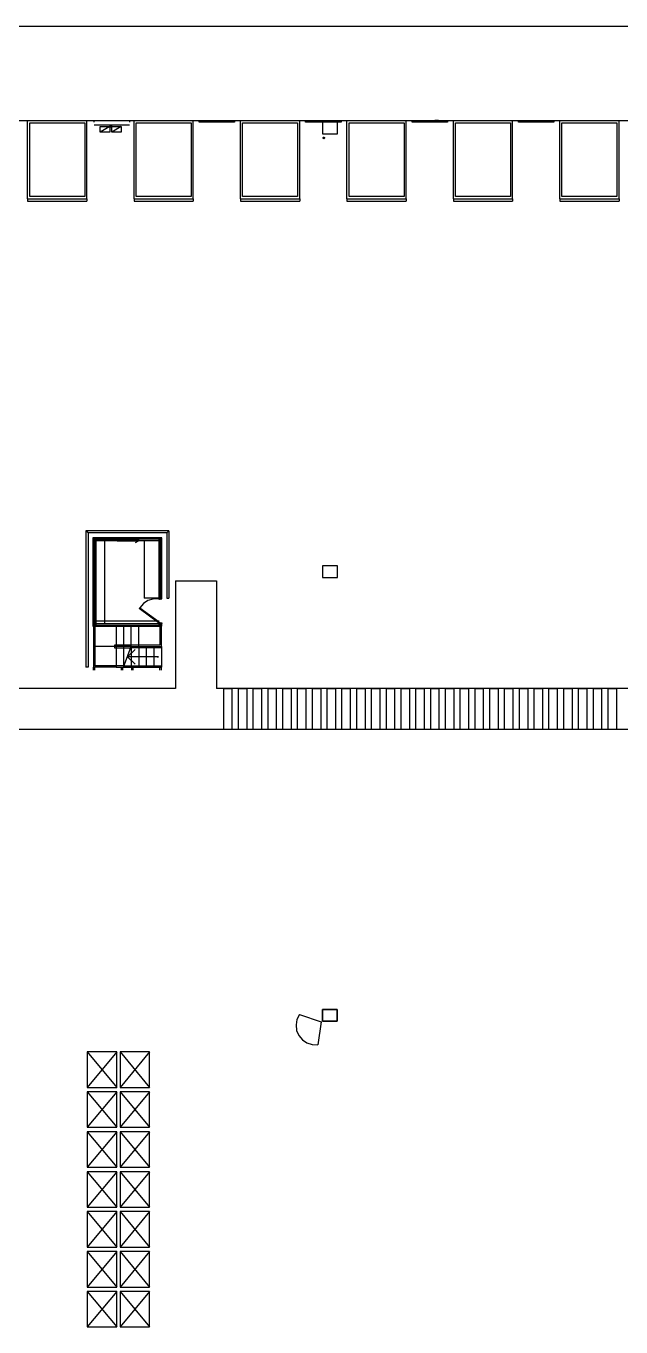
# Model space of a CAD drawing. Header units: metres. Extents: x 2 to 323, y -2 to 254.
# Drawn here: x 157.02 to 177.14, y 87.02 to 131.01 of the extents above; entities that cross this region are included whole.
import ezdxf

# ---------------------------------------------------------------- set-up
doc = ezdxf.new("R2010")
doc.units = ezdxf.units.M
for name, color, linetype in [('0-EST CORTE', 7, 'Continuous'), ('0-VISTA-005', 7, 'Continuous'), ('0-VISTA-010', 7, 'Continuous'), ('0-VISTA-015', 7, 'Continuous'), ('BASTIDOR', 7, 'Continuous'), ('BEAM', 7, 'Continuous'), ('Demarcación PL', 7, 'Continuous'), ('DURLOCK', 7, 'Continuous'), ('gris 0', 7, 'Continuous'), ('gris 005 251', 7, 'Continuous'), ('punta 01', 7, 'Continuous'), ('punta 02', 7, 'Continuous'), ('REFERENCIA', 7, 'Continuous')]:
    doc.layers.add(name, color=color, linetype=linetype)

msp = doc.modelspace()

# ---------------------------------------------------------------- linework, layer by layer
for p, q in [((161.596, 113.691), (161.516, 113.611)), ((161.596, 113.611), (161.516, 113.691)), ((161.596, 110.811), (161.516, 110.731)), ((161.596, 110.731), (161.516, 110.811))]:
    msp.add_line(p, q)
at = {"layer": '0-EST CORTE'}
msp.add_lwpolyline([(167.046, 112.361), (167.546, 112.361), (167.546, 112.761), (167.046, 112.761), (167.046, 112.361)], close=True, dxfattribs=at)
msp.add_lwpolyline([(167.046, 112.361), (167.546, 112.361), (167.546, 112.761), (167.046, 112.761), (167.046, 112.361)], close=True, dxfattribs=at)
msp.add_lwpolyline([(167.046, 112.361), (167.546, 112.361), (167.546, 112.761), (167.046, 112.761), (167.046, 112.361)], close=True, dxfattribs=at)
msp.add_lwpolyline([(167.046, 112.361), (167.546, 112.361), (167.546, 112.761), (167.046, 112.761), (167.046, 112.361)], close=True, dxfattribs=at)
at = {"layer": '0-VISTA-005'}
for p, q in [((160.133, 113.656), (160.778, 113.656)), ((160.133, 113.626), (160.778, 113.626)), ((161.476, 113.686), (160.818, 113.686)), ((161.476, 113.656), (160.818, 113.656)), ((161.016, 113.611), (161.016, 111.661)), ((161.531, 112.676), (161.531, 113.571)), ((161.561, 112.676), (161.561, 113.571)), ((161.531, 112.596), (161.531, 111.701)), ((161.561, 112.596), (161.561, 111.701)), ((161.516, 111.661), (161.016, 111.661))]:
    msp.add_line(p, q, dxfattribs=at)
at = {"layer": '0-VISTA-010'}
for p, q in [((161.776, 113.871), (161.846, 113.941)), ((161.846, 113.941), (161.846, 111.661)), ((161.776, 113.871), (161.776, 111.661)), ((161.776, 111.661), (161.846, 111.661)), ((160.318, 109.331), (160.573, 110.031)), ((161.596, 109.981), (160.555, 109.981)), ((160.573, 110.031), (160.573, 109.331)), ((160.573, 110.031), (161.596, 110.031)), ((160.829, 110.031), (160.829, 109.331)), ((161.084, 110.031), (161.084, 109.331)), ((161.34, 110.031), (161.34, 109.331)), ((161.596, 110.031), (161.596, 109.331)), ((160.446, 109.681), (160.704, 109.931)), ((161.468, 109.681), (160.446, 109.681)), ((160.446, 109.681), (160.704, 109.431)), ((160.062, 109.331), (161.596, 109.331)), ((160.336, 109.381), (161.596, 109.381))]:
    msp.add_line(p, q, dxfattribs=at)
msp.add_lwpolyline([(161.484, 109.681), (161.483, 109.674), (161.479, 109.669), (161.474, 109.666), (161.468, 109.665), (161.462, 109.666), (161.456, 109.669), (161.453, 109.674), (161.452, 109.681), (161.453, 109.687), (161.456, 109.692), (161.462, 109.696), (161.468, 109.697), (161.474, 109.696), (161.479, 109.692), (161.483, 109.687), (161.484, 109.681)], close=True, dxfattribs=at)
at = {"layer": '0-VISTA-015'}
for p, q in [((160.133, 113.641), (160.778, 113.641)), ((161.476, 113.671), (160.818, 113.671)), ((161.546, 112.676), (161.546, 113.571)), ((161.546, 112.596), (161.546, 111.701))]:
    msp.add_line(p, q, dxfattribs=at)
for points in [[(160.053, 113.656), (160.053, 113.626), (160.093, 113.626), (160.093, 113.656), (160.053, 113.656)], [(160.093, 113.656), (160.093, 113.626), (160.133, 113.626), (160.133, 113.656), (160.093, 113.656)], [(160.778, 113.686), (160.778, 113.656), (160.818, 113.656), (160.818, 113.686), (160.778, 113.686)], [(160.818, 113.656), (160.818, 113.626), (160.778, 113.626), (160.778, 113.656), (160.818, 113.656)], [(161.516, 113.686), (161.516, 113.656), (161.476, 113.656), (161.476, 113.686), (161.516, 113.686)], [(161.596, 113.611), (161.516, 113.611), (161.516, 113.691), (161.596, 113.691), (161.596, 113.611)], [(161.596, 113.611), (161.516, 113.611), (161.516, 113.691), (161.596, 113.691), (161.596, 113.611)], [(161.561, 113.571), (161.531, 113.571), (161.531, 113.611), (161.561, 113.611), (161.561, 113.571)], [(161.561, 112.636), (161.531, 112.636), (161.531, 112.676), (161.561, 112.676), (161.561, 112.636)], [(161.561, 112.636), (161.531, 112.636), (161.531, 112.596), (161.561, 112.596), (161.561, 112.636)], [(161.561, 111.701), (161.531, 111.701), (161.531, 111.661), (161.561, 111.661), (161.561, 111.701)], [(161.596, 110.731), (161.516, 110.731), (161.516, 110.811), (161.596, 110.811), (161.596, 110.731)], [(161.596, 110.731), (161.516, 110.731), (161.516, 110.811), (161.596, 110.811), (161.596, 110.731)]]:
    msp.add_lwpolyline(points, close=True, dxfattribs=at)
at = {"layer": 'BASTIDOR'}
for p, q in [((160.062, 110.731), (160.062, 109.331)), ((160.318, 110.731), (160.318, 109.331)), ((160.573, 110.031), (160.573, 110.731)), ((160.829, 110.031), (160.829, 110.731)), ((161.546, 110.731), (161.546, 110.081)), ((161.596, 110.031), (161.596, 110.731)), ((161.546, 110.081), (160.012, 110.081)), ((160.012, 110.081), (160.012, 109.981)), ((160.012, 109.981), (160.555, 109.981))]:
    msp.add_line(p, q, dxfattribs=at)
at = {"layer": 'BEAM'}
for p, q in [((160.244, 109.231), (160.244, 109.331)), ((160.294, 109.231), (160.294, 109.331)), ((160.597, 109.231), (160.597, 109.331)), ((160.647, 109.231), (160.647, 109.331)), ((161.544, 109.231), (161.544, 109.331)), ((161.594, 109.231), (161.594, 109.331))]:
    msp.add_line(p, q, dxfattribs=at)
at = {"layer": 'Demarcación PL'}
for p, q in [((162.072, 112.249), (163.457, 112.249)), ((162.072, 112.249), (162.072, 108.606)), ((163.457, 112.249), (163.457, 108.606))]:
    msp.add_line(p, q, dxfattribs=at)
at = {"layer": 'DURLOCK'}
msp.add_line((161.516, 111.661), (161.596, 111.661), dxfattribs=at)
at = {"layer": 'gris 0'}
msp.add_lwpolyline([(161.497, 111.642), (161.312, 111.636), (161.139, 111.581), (160.987, 111.482), (160.866, 111.343)], dxfattribs=at)
at = {"layer": 'gris 005 251'}
for p, q in [((160.816, 113.588), (160.096, 113.588)), ((160.816, 113.588), (160.714, 113.532)), ((161.531, 111.661), (161.531, 113.611)), ((161.531, 113.596), (161.531, 113.011))]:
    msp.add_line(p, q, dxfattribs=at)
at = {"layer": 'punta 01'}
for p, q in [((160.931, 113.706), (160.931, 113.706)), ((161.516, 111.661), (161.516, 113.611))]:
    msp.add_line(p, q, dxfattribs=at)
msp.add_lwpolyline([(161.611, 111.661), (161.611, 113.706), (160.916, 113.706)], dxfattribs=at)
msp.add_lwpolyline([(161.519, 110.86), (161.497, 110.83), (160.844, 111.312), (160.866, 111.343), (161.519, 110.86)], close=True, dxfattribs=at)
at = {"layer": 'punta 02'}
for points in [[(161.516, 111.661), (161.497, 111.661), (161.497, 111.642), (161.535, 111.642), (161.535, 111.632), (161.554, 111.632), (161.554, 111.642), (161.61, 111.642), (161.61, 111.661), (161.6, 111.661)], [(161.516, 110.811), (161.497, 110.811), (161.497, 110.83), (161.535, 110.83), (161.535, 110.839), (161.554, 110.839), (161.554, 110.83), (161.61, 110.83), (161.61, 110.811), (161.6, 110.811)]]:
    msp.add_lwpolyline(points, dxfattribs=at)
at = {"layer": 'REFERENCIA'}
for p, q in [((116.066, 131.011), (185.056, 131.011)), ((137.176, 127.811), (181.296, 127.811)), ((157.072, 125.171), (157.072, 127.811)), ((157.072, 125.171), (157.072, 127.811)), ((159.072, 125.171), (159.072, 127.811)), ((159.072, 125.171), (159.072, 127.811)), ((159.323, 127.811), (160.523, 127.811)), ((159.323, 127.755), (159.323, 127.811)), ((159.323, 127.811), (160.523, 127.811)), ((159.323, 127.755), (159.323, 127.811)), ((160.523, 127.655), (159.323, 127.655)), ((160.523, 127.655), (159.323, 127.655)), ((159.849, 127.617), (159.527, 127.419)), ((159.527, 127.617), (159.849, 127.617)), ((159.527, 127.419), (159.527, 127.617)), ((159.849, 127.617), (159.527, 127.419)), ((159.527, 127.617), (159.849, 127.617)), ((159.527, 127.419), (159.527, 127.617)), ((159.849, 127.617), (159.849, 127.419)), ((159.849, 127.617), (159.849, 127.419)), ((160.238, 127.617), (159.916, 127.419)), ((159.916, 127.617), (160.238, 127.617)), ((159.916, 127.419), (159.916, 127.617)), ((160.238, 127.617), (159.916, 127.419)), ((159.916, 127.617), (160.238, 127.617)), ((159.916, 127.419), (159.916, 127.617)), ((160.238, 127.617), (160.238, 127.419)), ((160.238, 127.617), (160.238, 127.419)), ((160.523, 127.811), (160.523, 127.755)), ((160.523, 127.811), (160.523, 127.755)), ((160.672, 125.171), (160.672, 127.811)), ((160.672, 125.171), (160.672, 127.811)), ((162.672, 125.171), (162.672, 127.811)), ((162.672, 125.171), (162.672, 127.811)), ((162.872, 127.811), (164.072, 127.811)), ((162.872, 127.755), (162.872, 127.811)), ((162.872, 127.811), (164.072, 127.811)), ((162.872, 127.755), (162.872, 127.811)), ((164.072, 127.755), (162.872, 127.755)), ((164.072, 127.755), (162.872, 127.755)), ((164.072, 127.811), (164.072, 127.755)), ((164.072, 127.811), (164.072, 127.755)), ((164.272, 125.171), (164.272, 127.811)), ((164.272, 125.171), (164.272, 127.811)), ((166.272, 125.171), (166.272, 127.811)), ((166.272, 125.171), (166.272, 127.811)), ((166.472, 127.811), (167.672, 127.811)), ((166.472, 127.755), (166.472, 127.811)), ((166.472, 127.811), (167.672, 127.811)), ((166.472, 127.755), (166.472, 127.811)), ((167.672, 127.755), (166.472, 127.755)), ((167.672, 127.755), (166.472, 127.755)), ((167.395, 127.814), (202.096, 127.811)), ((167.672, 127.811), (167.672, 127.755)), ((167.672, 127.811), (167.672, 127.755)), ((167.872, 125.171), (167.872, 127.811)), ((167.872, 125.171), (167.872, 127.811)), ((169.872, 125.171), (169.872, 127.811)), ((169.872, 125.171), (169.872, 127.811)), ((170.072, 127.811), (171.272, 127.811)), ((170.072, 127.755), (170.072, 127.811)), ((170.072, 127.811), (171.272, 127.811)), ((170.072, 127.755), (170.072, 127.811)), ((171.272, 127.755), (170.072, 127.755)), ((171.272, 127.755), (170.072, 127.755)), ((170.968, 127.811), (170.848, 127.811)), ((170.968, 127.811), (170.848, 127.811)), ((171.272, 127.811), (171.272, 127.755)), ((171.272, 127.811), (171.272, 127.755)), ((171.472, 125.171), (171.472, 127.811)), ((171.472, 125.171), (171.472, 127.811)), ((173.472, 125.171), (173.472, 127.811)), ((173.472, 125.171), (173.472, 127.811)), ((173.672, 127.811), (174.872, 127.811)), ((173.672, 127.755), (173.672, 127.811)), ((173.672, 127.811), (174.872, 127.811)), ((173.672, 127.755), (173.672, 127.811)), ((174.872, 127.755), (173.672, 127.755)), ((174.872, 127.755), (173.672, 127.755)), ((174.872, 127.811), (174.872, 127.755)), ((174.872, 127.811), (174.872, 127.755)), ((175.072, 125.171), (175.072, 127.811)), ((175.072, 125.171), (175.072, 127.811)), ((177.072, 125.171), (177.072, 127.811)), ((177.072, 125.171), (177.072, 127.811)), ((159.849, 127.419), (159.527, 127.419)), ((159.849, 127.419), (159.527, 127.419)), ((160.238, 127.419), (159.916, 127.419)), ((160.238, 127.419), (159.916, 127.419)), ((157.072, 125.171), (159.072, 125.171)), ((157.072, 125.171), (157.072, 125.091)), ((157.072, 125.171), (159.072, 125.171)), ((157.072, 125.171), (157.072, 125.091)), ((157.072, 125.091), (159.072, 125.091)), ((157.072, 125.091), (159.072, 125.091)), ((159.072, 125.171), (159.072, 125.091)), ((159.072, 125.171), (159.072, 125.091)), ((160.672, 125.171), (162.672, 125.171)), ((160.672, 125.171), (160.672, 125.091)), ((160.672, 125.171), (162.672, 125.171)), ((160.672, 125.171), (160.672, 125.091)), ((160.672, 125.091), (162.672, 125.091)), ((160.672, 125.091), (162.672, 125.091)), ((162.672, 125.171), (162.672, 125.091)), ((162.672, 125.171), (162.672, 125.091)), ((164.272, 125.171), (166.272, 125.171)), ((164.272, 125.171), (164.272, 125.091)), ((164.272, 125.171), (166.272, 125.171)), ((164.272, 125.171), (164.272, 125.091)), ((164.272, 125.091), (166.272, 125.091)), ((164.272, 125.091), (166.272, 125.091)), ((166.272, 125.171), (166.272, 125.091)), ((166.272, 125.171), (166.272, 125.091)), ((167.872, 125.171), (169.872, 125.171)), ((167.872, 125.171), (167.872, 125.091)), ((167.872, 125.171), (169.872, 125.171)), ((167.872, 125.171), (167.872, 125.091)), ((167.872, 125.091), (169.872, 125.091)), ((167.872, 125.091), (169.872, 125.091)), ((169.872, 125.171), (169.872, 125.091)), ((169.872, 125.171), (169.872, 125.091)), ((171.472, 125.171), (173.472, 125.171)), ((171.472, 125.171), (171.472, 125.091)), ((171.472, 125.171), (173.472, 125.171)), ((171.472, 125.171), (171.472, 125.091)), ((171.472, 125.091), (173.472, 125.091)), ((171.472, 125.091), (173.472, 125.091)), ((173.472, 125.171), (173.472, 125.091)), ((173.472, 125.171), (173.472, 125.091)), ((175.072, 125.171), (177.072, 125.171)), ((175.072, 125.171), (175.072, 125.091)), ((175.072, 125.171), (177.072, 125.171)), ((175.072, 125.171), (175.072, 125.091)), ((175.072, 125.091), (177.072, 125.091)), ((175.072, 125.091), (177.072, 125.091)), ((177.072, 125.171), (177.072, 125.091)), ((177.072, 125.171), (177.072, 125.091)), ((161.846, 113.941), (159.046, 113.941)), ((159.046, 113.941), (159.046, 109.331)), ((159.116, 113.871), (159.046, 113.941)), ((161.776, 113.871), (161.846, 113.941)), ((161.846, 113.941), (161.846, 111.661)), ((161.776, 113.871), (159.116, 113.871)), ((159.116, 113.871), (159.116, 109.331)), ((159.376, 113.691), (159.296, 113.611)), ((159.376, 113.611), (159.296, 113.691)), ((159.296, 110.811), (159.296, 113.611)), ((159.296, 113.586), (159.296, 112.223)), ((159.321, 112.263), (159.321, 113.546)), ((159.336, 112.263), (159.336, 113.546)), ((159.351, 112.263), (159.351, 113.546)), ((161.516, 113.686), (159.376, 113.686)), ((159.376, 113.611), (159.376, 110.811)), ((159.376, 113.611), (159.976, 113.611)), ((159.376, 113.586), (159.376, 112.223)), ((159.416, 113.656), (160.053, 113.656)), ((159.416, 113.641), (160.053, 113.641)), ((159.416, 113.626), (160.053, 113.626)), ((159.676, 113.611), (159.676, 110.811)), ((159.976, 113.611), (161.516, 113.611)), ((160.816, 113.588), (160.096, 113.588)), ((160.133, 113.656), (160.778, 113.656)), ((160.133, 113.641), (160.778, 113.641)), ((160.133, 113.626), (160.778, 113.626)), ((160.816, 113.588), (160.714, 113.532)), ((161.476, 113.686), (160.818, 113.686)), ((161.476, 113.671), (160.818, 113.671)), ((161.476, 113.656), (160.818, 113.656)), ((160.931, 113.706), (160.931, 113.706)), ((161.016, 113.611), (161.016, 111.661)), ((161.596, 113.691), (161.516, 113.611)), ((161.596, 113.611), (161.516, 113.691)), ((161.516, 111.661), (161.516, 113.611)), ((161.531, 111.661), (161.531, 113.611)), ((161.531, 113.596), (161.531, 113.011)), ((161.531, 112.676), (161.531, 113.571)), ((161.546, 112.676), (161.546, 113.571)), ((161.561, 112.676), (161.561, 113.571)), ((161.776, 113.871), (161.776, 111.661)), ((159.296, 112.198), (159.296, 110.836)), ((159.376, 112.198), (159.376, 110.836)), ((161.531, 112.596), (161.531, 111.701)), ((161.546, 112.596), (161.546, 111.701)), ((161.561, 112.596), (161.561, 111.701)), ((162.072, 112.249), (163.457, 112.249)), ((162.072, 112.249), (162.072, 108.606)), ((163.457, 112.249), (163.457, 108.606)), ((159.321, 112.158), (159.321, 110.876)), ((159.336, 112.158), (159.336, 110.876)), ((159.351, 112.158), (159.351, 110.876)), ((161.516, 111.661), (161.016, 111.661)), ((161.516, 111.661), (161.596, 111.661)), ((161.776, 111.661), (161.846, 111.661)), ((159.376, 110.9), (161.516, 110.9)), ((159.376, 110.811), (159.296, 110.731)), ((159.376, 110.731), (159.296, 110.811)), ((159.296, 110.731), (159.296, 109.331)), ((159.346, 110.731), (159.346, 109.381)), ((159.376, 110.811), (161.516, 110.811)), ((159.376, 110.796), (161.516, 110.796)), ((161.516, 110.731), (159.376, 110.731)), ((160.062, 110.731), (160.062, 109.331)), ((160.318, 110.731), (160.318, 109.331)), ((160.573, 110.031), (160.573, 110.731)), ((160.829, 110.031), (160.829, 110.731)), ((161.596, 110.811), (161.516, 110.731)), ((161.596, 110.731), (161.516, 110.811)), ((161.546, 110.731), (161.546, 110.081)), ((161.596, 110.031), (161.596, 110.731)), ((160.573, 110.031), (159.296, 110.031)), ((161.546, 110.081), (160.012, 110.081)), ((160.012, 110.081), (160.012, 109.981)), ((160.012, 109.981), (160.555, 109.981)), ((160.318, 109.331), (160.573, 110.031)), ((161.596, 109.981), (160.555, 109.981)), ((160.573, 110.031), (160.573, 109.331)), ((160.573, 110.031), (161.596, 110.031)), ((160.829, 110.031), (160.829, 109.331)), ((161.084, 110.031), (161.084, 109.331)), ((161.34, 110.031), (161.34, 109.331)), ((161.596, 110.031), (161.596, 109.331)), ((160.446, 109.681), (160.704, 109.931)), ((161.468, 109.681), (160.446, 109.681)), ((160.446, 109.681), (160.704, 109.431)), ((159.116, 109.331), (159.046, 109.331)), ((160.062, 109.331), (159.296, 109.331)), ((159.297, 109.231), (159.297, 109.331)), ((160.336, 109.381), (159.346, 109.381)), ((159.347, 109.231), (159.347, 109.331)), ((160.062, 109.331), (161.596, 109.331)), ((160.244, 109.231), (160.244, 109.331)), ((160.294, 109.231), (160.294, 109.331)), ((160.336, 109.381), (161.596, 109.381)), ((160.597, 109.231), (160.597, 109.331)), ((160.647, 109.231), (160.647, 109.331)), ((161.544, 109.231), (161.544, 109.331)), ((161.594, 109.231), (161.594, 109.331)), ((162.072, 108.606), (156.024, 108.606)), ((178.233, 108.606), (163.457, 108.606)), ((179.609, 107.221), (156.024, 107.221)), ((166.266, 97.591), (167.004, 97.335)), ((167.004, 97.335), (166.885, 96.563)), ((159.09, 96.324), (160.09, 95.124)), ((160.09, 96.324), (159.09, 95.124)), ((160.197, 96.324), (161.197, 95.124)), ((161.197, 96.324), (160.197, 95.124)), ((159.09, 94.974), (160.09, 93.774)), ((160.09, 94.974), (159.09, 93.774)), ((160.197, 94.974), (161.197, 93.774)), ((161.197, 94.974), (160.197, 93.774)), ((159.09, 93.623), (160.09, 92.423)), ((160.09, 93.623), (159.09, 92.423)), ((160.197, 93.623), (161.197, 92.423)), ((161.197, 93.623), (160.197, 92.423)), ((159.09, 92.273), (160.09, 91.073)), ((160.09, 92.273), (159.09, 91.073)), ((160.197, 92.273), (161.197, 91.073)), ((161.197, 92.273), (160.197, 91.073)), ((159.09, 90.923), (160.09, 89.723)), ((160.09, 90.923), (159.09, 89.723)), ((160.197, 90.923), (161.197, 89.723)), ((161.197, 90.923), (160.197, 89.723)), ((159.09, 89.573), (160.09, 88.373)), ((160.09, 89.573), (159.09, 88.373)), ((160.197, 89.573), (161.197, 88.373)), ((161.197, 89.573), (160.197, 88.373)), ((159.09, 88.222), (160.09, 87.022)), ((160.09, 88.222), (159.09, 87.022)), ((160.197, 88.222), (161.197, 87.022)), ((161.197, 88.222), (160.197, 87.022))]:
    msp.add_line(p, q, dxfattribs=at)
for points in [[(157.142, 127.741), (159.002, 127.741), (159.002, 125.241), (157.142, 125.241), (157.142, 127.741)], [(157.142, 127.741), (159.002, 127.741), (159.002, 125.241), (157.142, 125.241), (157.142, 127.741)], [(159.911, 127.617), (159.909, 127.607), (159.904, 127.599), (159.896, 127.594), (159.886, 127.592), (159.876, 127.594), (159.868, 127.599), (159.863, 127.607), (159.861, 127.617), (159.863, 127.627), (159.868, 127.634), (159.876, 127.64), (159.886, 127.642), (159.896, 127.64), (159.904, 127.634), (159.909, 127.627), (159.911, 127.617)], [(159.911, 127.617), (159.909, 127.607), (159.904, 127.599), (159.896, 127.594), (159.886, 127.592), (159.876, 127.594), (159.868, 127.599), (159.863, 127.607), (159.861, 127.617), (159.863, 127.627), (159.868, 127.634), (159.876, 127.64), (159.886, 127.642), (159.896, 127.64), (159.904, 127.634), (159.909, 127.627), (159.911, 127.617)], [(160.742, 127.741), (162.602, 127.741), (162.602, 125.241), (160.742, 125.241), (160.742, 127.741)], [(160.742, 127.741), (162.602, 127.741), (162.602, 125.241), (160.742, 125.241), (160.742, 127.741)], [(164.342, 127.741), (166.202, 127.741), (166.202, 125.241), (164.342, 125.241), (164.342, 127.741)], [(164.342, 127.741), (166.202, 127.741), (166.202, 125.241), (164.342, 125.241), (164.342, 127.741)], [(167.046, 127.361), (167.546, 127.361), (167.546, 127.761), (167.046, 127.761), (167.046, 127.361)], [(167.046, 127.361), (167.546, 127.361), (167.546, 127.761), (167.046, 127.761), (167.046, 127.361)], [(167.046, 127.361), (167.546, 127.361), (167.546, 127.761), (167.046, 127.761), (167.046, 127.361)], [(167.046, 127.361), (167.546, 127.361), (167.546, 127.761), (167.046, 127.761), (167.046, 127.361)], [(167.942, 127.741), (169.802, 127.741), (169.802, 125.241), (167.942, 125.241), (167.942, 127.741)], [(167.942, 127.741), (169.802, 127.741), (169.802, 125.241), (167.942, 125.241), (167.942, 127.741)], [(171.542, 127.741), (173.402, 127.741), (173.402, 125.241), (171.542, 125.241), (171.542, 127.741)], [(171.542, 127.741), (173.402, 127.741), (173.402, 125.241), (171.542, 125.241), (171.542, 127.741)], [(175.142, 127.741), (177.002, 127.741), (177.002, 125.241), (175.142, 125.241), (175.142, 127.741)], [(175.142, 127.741), (177.002, 127.741), (177.002, 125.241), (175.142, 125.241), (175.142, 127.741)], [(167.111, 127.227), (167.109, 127.218), (167.104, 127.21), (167.096, 127.204), (167.086, 127.202), (167.076, 127.204), (167.068, 127.21), (167.063, 127.218), (167.061, 127.227), (167.063, 127.237), (167.068, 127.245), (167.076, 127.25), (167.086, 127.252), (167.096, 127.25), (167.104, 127.245), (167.109, 127.237), (167.111, 127.227)], [(167.111, 127.227), (167.109, 127.218), (167.104, 127.21), (167.096, 127.204), (167.086, 127.202), (167.076, 127.204), (167.068, 127.21), (167.063, 127.218), (167.061, 127.227), (167.063, 127.237), (167.068, 127.245), (167.076, 127.25), (167.086, 127.252), (167.096, 127.25), (167.104, 127.245), (167.109, 127.237), (167.111, 127.227)], [(159.376, 113.611), (159.296, 113.611), (159.296, 113.691), (159.376, 113.691), (159.376, 113.611)], [(159.376, 113.611), (159.296, 113.611), (159.296, 113.691), (159.376, 113.691), (159.376, 113.611)], [(159.376, 113.586), (159.376, 113.611), (159.296, 113.611), (159.296, 113.586), (159.376, 113.586)], [(159.351, 113.586), (159.321, 113.586), (159.321, 113.546), (159.351, 113.546), (159.351, 113.586)], [(159.376, 113.656), (159.376, 113.626), (159.416, 113.626), (159.416, 113.656), (159.376, 113.656)], [(160.053, 113.656), (160.053, 113.626), (160.093, 113.626), (160.093, 113.656), (160.053, 113.656)], [(160.093, 113.656), (160.093, 113.626), (160.133, 113.626), (160.133, 113.656), (160.093, 113.656)], [(160.778, 113.686), (160.778, 113.656), (160.818, 113.656), (160.818, 113.686), (160.778, 113.686)], [(160.818, 113.656), (160.818, 113.626), (160.778, 113.626), (160.778, 113.656), (160.818, 113.656)], [(161.516, 113.686), (161.516, 113.656), (161.476, 113.656), (161.476, 113.686), (161.516, 113.686)], [(161.596, 113.611), (161.516, 113.611), (161.516, 113.691), (161.596, 113.691), (161.596, 113.611)], [(161.596, 113.611), (161.516, 113.611), (161.516, 113.691), (161.596, 113.691), (161.596, 113.611)], [(161.561, 113.571), (161.531, 113.571), (161.531, 113.611), (161.561, 113.611), (161.561, 113.571)], [(161.561, 112.636), (161.531, 112.636), (161.531, 112.676), (161.561, 112.676), (161.561, 112.636)], [(161.561, 112.636), (161.531, 112.636), (161.531, 112.596), (161.561, 112.596), (161.561, 112.636)], [(167.046, 112.361), (167.546, 112.361), (167.546, 112.761), (167.046, 112.761), (167.046, 112.361)], [(167.046, 112.361), (167.546, 112.361), (167.546, 112.761), (167.046, 112.761), (167.046, 112.361)], [(167.046, 112.361), (167.546, 112.361), (167.546, 112.761), (167.046, 112.761), (167.046, 112.361)], [(167.046, 112.361), (167.546, 112.361), (167.546, 112.761), (167.046, 112.761), (167.046, 112.361)], [(159.376, 112.198), (159.376, 112.223), (159.296, 112.223), (159.296, 112.198), (159.376, 112.198)], [(159.351, 112.223), (159.321, 112.223), (159.321, 112.263), (159.351, 112.263), (159.351, 112.223)], [(159.351, 112.198), (159.321, 112.198), (159.321, 112.158), (159.351, 112.158), (159.351, 112.198)], [(161.519, 110.86), (161.497, 110.83), (160.844, 111.312), (160.866, 111.343), (161.519, 110.86)], [(161.561, 111.701), (161.531, 111.701), (161.531, 111.661), (161.561, 111.661), (161.561, 111.701)], [(159.351, 110.876), (159.321, 110.876), (159.321, 110.836), (159.351, 110.836), (159.351, 110.876)], [(159.376, 110.811), (159.376, 110.836), (159.296, 110.836), (159.296, 110.811), (159.376, 110.811)], [(159.376, 110.731), (159.296, 110.731), (159.296, 110.811), (159.376, 110.811), (159.376, 110.731)], [(159.376, 110.731), (159.296, 110.731), (159.296, 110.811), (159.376, 110.811), (159.376, 110.731)], [(161.596, 110.731), (161.516, 110.731), (161.516, 110.811), (161.596, 110.811), (161.596, 110.731)], [(161.596, 110.731), (161.516, 110.731), (161.516, 110.811), (161.596, 110.811), (161.596, 110.731)], [(161.484, 109.681), (161.483, 109.674), (161.479, 109.669), (161.474, 109.666), (161.468, 109.665), (161.462, 109.666), (161.456, 109.669), (161.453, 109.674), (161.452, 109.681), (161.453, 109.687), (161.456, 109.692), (161.462, 109.696), (161.468, 109.697), (161.474, 109.696), (161.479, 109.692), (161.483, 109.687), (161.484, 109.681)], [(163.703, 107.222), (163.703, 108.606), (163.982, 108.606), (163.982, 107.222), (163.703, 107.222)], [(164.203, 107.222), (164.203, 108.606), (164.482, 108.606), (164.482, 107.222), (164.203, 107.222)], [(164.703, 107.222), (164.703, 108.606), (164.982, 108.606), (164.982, 107.222), (164.703, 107.222)], [(165.203, 107.222), (165.203, 108.606), (165.482, 108.606), (165.482, 107.222), (165.203, 107.222)], [(165.703, 107.222), (165.703, 108.606), (165.982, 108.606), (165.982, 107.222), (165.703, 107.222)], [(166.203, 107.222), (166.203, 108.606), (166.482, 108.606), (166.482, 107.222), (166.203, 107.222)], [(166.703, 107.222), (166.703, 108.606), (166.982, 108.606), (166.982, 107.222), (166.703, 107.222)], [(167.203, 107.222), (167.203, 108.606), (167.482, 108.606), (167.482, 107.222), (167.203, 107.222)], [(167.703, 107.222), (167.703, 108.606), (167.982, 108.606), (167.982, 107.222), (167.703, 107.222)], [(168.203, 107.222), (168.203, 108.606), (168.482, 108.606), (168.482, 107.222), (168.203, 107.222)], [(168.703, 107.222), (168.703, 108.606), (168.982, 108.606), (168.982, 107.222), (168.703, 107.222)], [(169.203, 107.222), (169.203, 108.606), (169.482, 108.606), (169.482, 107.222), (169.203, 107.222)], [(169.703, 107.222), (169.703, 108.606), (169.982, 108.606), (169.982, 107.222), (169.703, 107.222)], [(170.203, 107.222), (170.203, 108.606), (170.482, 108.606), (170.482, 107.222), (170.203, 107.222)], [(170.703, 107.222), (170.703, 108.606), (170.982, 108.606), (170.982, 107.222), (170.703, 107.222)], [(171.203, 107.222), (171.203, 108.606), (171.482, 108.606), (171.482, 107.222), (171.203, 107.222)], [(171.703, 107.222), (171.703, 108.606), (171.982, 108.606), (171.982, 107.222), (171.703, 107.222)], [(172.203, 107.222), (172.203, 108.606), (172.482, 108.606), (172.482, 107.222), (172.203, 107.222)], [(172.703, 107.222), (172.703, 108.606), (172.982, 108.606), (172.982, 107.222), (172.703, 107.222)], [(173.203, 107.222), (173.203, 108.606), (173.482, 108.606), (173.482, 107.222), (173.203, 107.222)], [(173.703, 107.222), (173.703, 108.606), (173.982, 108.606), (173.982, 107.222), (173.703, 107.222)], [(174.203, 107.222), (174.203, 108.606), (174.482, 108.606), (174.482, 107.222), (174.203, 107.222)], [(174.703, 107.222), (174.703, 108.606), (174.982, 108.606), (174.982, 107.222), (174.703, 107.222)], [(175.203, 107.222), (175.203, 108.606), (175.482, 108.606), (175.482, 107.222), (175.203, 107.222)], [(175.703, 107.222), (175.703, 108.606), (175.982, 108.606), (175.982, 107.222), (175.703, 107.222)], [(176.203, 107.222), (176.203, 108.606), (176.482, 108.606), (176.482, 107.222), (176.203, 107.222)], [(176.703, 107.222), (176.703, 108.606), (176.982, 108.606), (176.982, 107.222), (176.703, 107.222)], [(167.042, 97.361), (167.542, 97.361), (167.542, 97.761), (167.042, 97.761), (167.042, 97.361)], [(167.042, 97.361), (167.542, 97.361), (167.542, 97.761), (167.042, 97.761), (167.042, 97.361)], [(167.042, 97.361), (167.542, 97.361), (167.542, 97.761), (167.042, 97.761), (167.042, 97.361)], [(167.042, 97.361), (167.542, 97.361), (167.542, 97.761), (167.042, 97.761), (167.042, 97.361)], [(167.542, 97.361), (167.042, 97.361), (167.042, 97.761), (167.542, 97.761), (167.542, 97.361)], [(159.09, 96.324), (159.09, 95.124), (160.09, 95.124), (160.09, 96.324), (159.09, 96.324)], [(160.197, 96.324), (160.197, 95.124), (161.197, 95.124), (161.197, 96.324), (160.197, 96.324)], [(159.09, 94.974), (159.09, 93.774), (160.09, 93.774), (160.09, 94.974), (159.09, 94.974)], [(160.197, 94.974), (160.197, 93.774), (161.197, 93.774), (161.197, 94.974), (160.197, 94.974)], [(159.09, 93.623), (159.09, 92.423), (160.09, 92.423), (160.09, 93.623), (159.09, 93.623)], [(160.197, 93.623), (160.197, 92.423), (161.197, 92.423), (161.197, 93.623), (160.197, 93.623)], [(159.09, 92.273), (159.09, 91.073), (160.09, 91.073), (160.09, 92.273), (159.09, 92.273)], [(160.197, 92.273), (160.197, 91.073), (161.197, 91.073), (161.197, 92.273), (160.197, 92.273)], [(159.09, 90.923), (159.09, 89.723), (160.09, 89.723), (160.09, 90.923), (159.09, 90.923)], [(160.197, 90.923), (160.197, 89.723), (161.197, 89.723), (161.197, 90.923), (160.197, 90.923)], [(159.09, 89.573), (159.09, 88.373), (160.09, 88.373), (160.09, 89.573), (159.09, 89.573)], [(160.197, 89.573), (160.197, 88.373), (161.197, 88.373), (161.197, 89.573), (160.197, 89.573)], [(159.09, 88.222), (159.09, 87.022), (160.09, 87.022), (160.09, 88.222), (159.09, 88.222)], [(160.197, 88.222), (160.197, 87.022), (161.197, 87.022), (161.197, 88.222), (160.197, 88.222)]]:
    msp.add_lwpolyline(points, close=True, dxfattribs=at)
for points in [[(160.916, 113.706), (159.281, 113.706), (159.281, 110.716)], [(161.611, 111.661), (161.611, 113.706), (160.916, 113.706)], [(161.497, 111.642), (161.312, 111.636), (161.139, 111.581), (160.987, 111.482), (160.866, 111.343)], [(161.516, 111.661), (161.497, 111.661), (161.497, 111.642), (161.535, 111.642), (161.535, 111.632), (161.554, 111.632), (161.554, 111.642), (161.61, 111.642), (161.61, 111.661), (161.6, 111.661)], [(159.281, 110.716), (161.596, 110.716), (161.611, 110.716), (161.611, 110.811), (161.596, 110.811)], [(161.516, 110.811), (161.497, 110.811), (161.497, 110.83), (161.535, 110.83), (161.535, 110.839), (161.554, 110.839), (161.554, 110.83), (161.61, 110.83), (161.61, 110.811), (161.6, 110.811)], [(166.266, 97.591), (166.181, 97.421), (166.149, 97.238), (166.17, 97.052), (166.243, 96.877), (166.364, 96.73), (166.518, 96.626), (166.695, 96.568), (166.885, 96.563)]]:
    msp.add_lwpolyline(points, dxfattribs=at)

doc.saveas('drawing.dxf')
